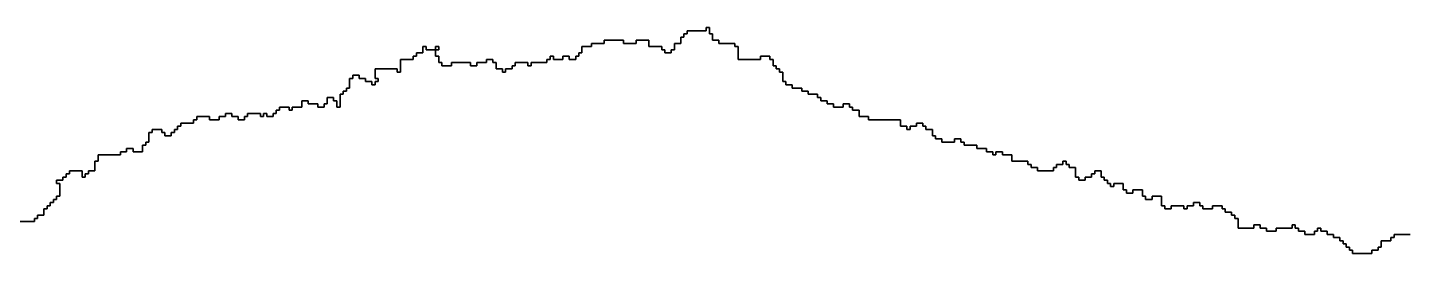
# Model space of a CAD drawing. Header units: inches. Extents: x -98695 to 376223, y 1122520 to 1501782.
# Drawn here: x 334946 to 348294, y 1214227 to 1216417 of the extents above; entities that cross this region are included whole.
import ezdxf

# ---------------------------------------------------------------- set-up
doc = ezdxf.new("R2010")
doc.units = ezdxf.units.IN
doc.header["$MEASUREMENT"] = 0
doc.layers.add('subs1', color=7, linetype='Continuous', true_color=0xc8dcf7)

msp = doc.modelspace()

# ---------------------------------------------------------------- linework, layer by layer
at = {"layer": 'subs1'}
for points in [[(338898, 1216202), (338898, 1216140), (338929, 1216140), (338929, 1216078), (338960, 1216078), (338960, 1216047), (339053, 1216047), (339053, 1216078), (339238, 1216078), (339238, 1216047), (339299, 1216047), (339299, 1216078), (339392, 1216078), (339392, 1216109), (339454, 1216109), (339454, 1216078), (339484, 1216078), (339484, 1216016), (339546, 1216016), (339546, 1215986), (339577, 1215986), (339577, 1216016), (339639, 1216016), (339639, 1216047), (339670, 1216047), (339670, 1216078), (339793, 1216078), (339793, 1216047), (339824, 1216047), (339824, 1216078), (339978, 1216078), (339978, 1216109), (340009, 1216109), (340009, 1216140), (340040, 1216140), (340040, 1216109), (340132, 1216109), (340132, 1216140), (340194, 1216140), (340194, 1216109), (340256, 1216109), (340256, 1216140), (340287, 1216140), (340287, 1216171), (340317, 1216171), (340317, 1216232), (340410, 1216232), (340410, 1216263), (340533, 1216263), (340533, 1216294), (340718, 1216294), (340718, 1216263), (340842, 1216263), (340842, 1216294), (340965, 1216294), (340965, 1216232), (341089, 1216232), (341089, 1216202), (341119, 1216202), (341119, 1216171), (341181, 1216171), (341181, 1216202), (341212, 1216202), (341212, 1216263), (341274, 1216263), (341274, 1216325), (341304, 1216325), (341304, 1216356), (341335, 1216356), (341335, 1216387), (341520, 1216387), (341520, 1216417), (341551, 1216417), (341551, 1216356), (341582, 1216356), (341582, 1216294), (341644, 1216294), (341644, 1216263), (341798, 1216263), (341798, 1216232), (341829, 1216232), (341829, 1216109), (342045, 1216109), (342045, 1216140), (342137, 1216140), (342137, 1216109), (342168, 1216109), (342168, 1216047), (342199, 1216047), (342199, 1216016), (342230, 1216016), (342230, 1215986), (342261, 1215986), (342261, 1215893), (342292, 1215893), (342292, 1215862), (342353, 1215862), (342353, 1215831), (342446, 1215831), (342446, 1215800), (342507, 1215800), (342507, 1215770), (342600, 1215770), (342600, 1215739), (342631, 1215739), (342631, 1215708), (342693, 1215708), (342693, 1215677), (342754, 1215677), (342754, 1215646), (342847, 1215646), (342847, 1215677), (342908, 1215677), (342908, 1215646), (342939, 1215646), (342939, 1215615), (343001, 1215615), (343001, 1215554), (343094, 1215554), (343094, 1215523), (343402, 1215523), (343402, 1215461), (343464, 1215461), (343464, 1215430), (343495, 1215430), (343495, 1215461), (343556, 1215461), (343556, 1215492), (343618, 1215492), (343618, 1215461), (343649, 1215461), (343649, 1215430), (343711, 1215430), (343711, 1215369), (343741, 1215369), (343741, 1215338), (343803, 1215338), (343803, 1215307), (343926, 1215307), (343926, 1215338), (343988, 1215338), (343988, 1215307), (344019, 1215307), (344019, 1215276), (344142, 1215276), (344142, 1215245), (344235, 1215245), (344235, 1215214), (344297, 1215214), (344297, 1215184), (344327, 1215184), (344327, 1215214), (344389, 1215214), (344389, 1215184), (344482, 1215184), (344482, 1215122), (344636, 1215122), (344636, 1215091), (344667, 1215091), (344667, 1215060), (344728, 1215060), (344728, 1215029), (344883, 1215029), (344883, 1215060), (344914, 1215060), (344914, 1215091), (344975, 1215091), (344975, 1215122), (345006, 1215122), (345006, 1215091), (345037, 1215091), (345037, 1215060), (345099, 1215060), (345099, 1214968), (345129, 1214968), (345129, 1214937), (345191, 1214937), (345191, 1214968), (345253, 1214968), (345253, 1214998), (345284, 1214998), (345284, 1215029), (345345, 1215029), (345345, 1214968), (345376, 1214968), (345376, 1214937), (345407, 1214937), (345407, 1214906), (345438, 1214906), (345438, 1214875), (345469, 1214875), (345469, 1214906), (345561, 1214906), (345561, 1214844), (345592, 1214844), (345592, 1214813), (345654, 1214813), (345654, 1214844), (345746, 1214844), (345746, 1214783), (345777, 1214783), (345777, 1214752), (345839, 1214752), (345839, 1214783), (345931, 1214783), (345931, 1214690), (345962, 1214690), (345962, 1214659), (346024, 1214659), (346024, 1214690), (346147, 1214690), (346147, 1214659), (346178, 1214659), (346178, 1214690), (346240, 1214690), (346240, 1214721), (346302, 1214721), (346302, 1214690), (346332, 1214690), (346332, 1214659), (346425, 1214659), (346425, 1214690), (346518, 1214690), (346518, 1214659), (346548, 1214659), (346548, 1214628), (346610, 1214628), (346610, 1214597), (346641, 1214597), (346641, 1214567), (346672, 1214567), (346672, 1214474), (346826, 1214474), (346826, 1214505), (346888, 1214505), (346888, 1214474), (346949, 1214474), (346949, 1214443), (347042, 1214443), (347042, 1214474), (347196, 1214474), (347196, 1214505), (347227, 1214505), (347227, 1214474), (347258, 1214474), (347258, 1214443), (347320, 1214443), (347320, 1214412), (347412, 1214412), (347412, 1214443), (347443, 1214443), (347443, 1214474), (347474, 1214474), (347474, 1214443), (347536, 1214443), (347536, 1214412), (347597, 1214412), (347597, 1214382), (347659, 1214382), (347659, 1214351), (347690, 1214351), (347690, 1214320), (347721, 1214320), (347721, 1214289), (347751, 1214289), (347751, 1214258), (347782, 1214258), (347782, 1214227), (347967, 1214227), (347967, 1214258), (348029, 1214258), (348029, 1214289), (348060, 1214289), (348060, 1214351), (348152, 1214351), (348152, 1214382), (348183, 1214382), (348183, 1214412), (348338, 1214412)], [(334857, 1214536), (335012, 1214536), (335012, 1214567), (335043, 1214567), (335043, 1214597), (335104, 1214597), (335104, 1214659), (335135, 1214659), (335135, 1214690), (335166, 1214690), (335166, 1214721), (335197, 1214721), (335197, 1214752), (335228, 1214752), (335228, 1214783), (335258, 1214783), (335258, 1214906), (335228, 1214906), (335228, 1214937), (335289, 1214937), (335289, 1214968), (335320, 1214968), (335320, 1214998), (335351, 1214998), (335351, 1215029), (335474, 1215029), (335474, 1214968), (335505, 1214968), (335505, 1214998), (335536, 1214998), (335536, 1215029), (335598, 1215029), (335598, 1215122), (335629, 1215122), (335629, 1215184), (335845, 1215184), (335845, 1215214), (335906, 1215214), (335906, 1215245), (335968, 1215245), (335968, 1215214), (336060, 1215214), (336060, 1215276), (336091, 1215276), (336091, 1215307), (336122, 1215307), (336122, 1215399), (336153, 1215399), (336153, 1215430), (336246, 1215430), (336246, 1215399), (336276, 1215399), (336276, 1215369), (336338, 1215369), (336338, 1215399), (336369, 1215399), (336369, 1215430), (336400, 1215430), (336400, 1215461), (336431, 1215461), (336431, 1215492), (336554, 1215492), (336554, 1215523), (336585, 1215523), (336585, 1215554), (336708, 1215554), (336708, 1215523), (336801, 1215523), (336801, 1215554), (336863, 1215554), (336863, 1215585), (336924, 1215585), (336924, 1215554), (336986, 1215554), (336986, 1215523), (337048, 1215523), (337048, 1215554), (337078, 1215554), (337078, 1215585), (337202, 1215585), (337202, 1215554), (337233, 1215554), (337233, 1215585), (337264, 1215585), (337264, 1215554), (337325, 1215554), (337325, 1215585), (337356, 1215585), (337356, 1215615), (337387, 1215615), (337387, 1215646), (337479, 1215646), (337479, 1215615), (337510, 1215615), (337510, 1215646), (337603, 1215646), (337603, 1215708), (337665, 1215708), (337665, 1215677), (337757, 1215677), (337757, 1215646), (337819, 1215646), (337819, 1215677), (337850, 1215677), (337850, 1215739), (337911, 1215739), (337911, 1215708), (337942, 1215708), (337942, 1215646), (337973, 1215646), (337973, 1215770), (338004, 1215770), (338004, 1215800), (338035, 1215800), (338035, 1215831), (338066, 1215831), (338066, 1215924), (338096, 1215924), (338096, 1215955), (338158, 1215955), (338158, 1215924), (338220, 1215924), (338220, 1215893), (338281, 1215893), (338281, 1215862), (338312, 1215862), (338312, 1215893), (338343, 1215893), (338343, 1215924), (338312, 1215924), (338312, 1216016), (338528, 1216016), (338528, 1215986), (338559, 1215986), (338559, 1216109), (338682, 1216109), (338682, 1216140), (338713, 1216140), (338713, 1216171), (338775, 1216171), (338775, 1216232), (338806, 1216232), (338806, 1216202), (338898, 1216202)]]:
    msp.add_lwpolyline(points, dxfattribs=at)
msp.add_lwpolyline([(338898, 1216202), (338898, 1216232), (338929, 1216232), (338929, 1216202)], close=True, dxfattribs=at)
msp.add_polyline3d([(348338, 1214412, 0), (348183, 1214412, 0), (348183, 1214382, 0), (348152, 1214382, 0), (348152, 1214351, 0), (348060, 1214351, 0), (348060, 1214289, 0), (348029, 1214289, 0), (348029, 1214258, 0), (347967, 1214258, 0), (347967, 1214227, 0), (347782, 1214227, 0), (347782, 1214258, 0), (347751, 1214258, 0), (347751, 1214289, 0), (347721, 1214289, 0), (347721, 1214320, 0), (347690, 1214320, 0), (347690, 1214351, 0), (347659, 1214351, 0), (347659, 1214382, 0), (347597, 1214382, 0), (347597, 1214412, 0), (347536, 1214412, 0), (347536, 1214443, 0), (347474, 1214443, 0), (347474, 1214474, 0), (347443, 1214474, 0), (347443, 1214443, 0), (347412, 1214443, 0), (347412, 1214412, 0), (347320, 1214412, 0), (347320, 1214443, 0), (347258, 1214443, 0), (347258, 1214474, 0), (347227, 1214474, 0), (347227, 1214505, 0), (347196, 1214505, 0), (347196, 1214474, 0), (347042, 1214474, 0), (347042, 1214443, 0), (346949, 1214443, 0), (346949, 1214474, 0), (346888, 1214474, 0), (346888, 1214505, 0), (346826, 1214505, 0), (346826, 1214474, 0), (346672, 1214474, 0), (346672, 1214567, 0), (346641, 1214567, 0), (346641, 1214597, 0), (346610, 1214597, 0), (346610, 1214628, 0), (346548, 1214628, 0), (346548, 1214659, 0), (346518, 1214659, 0), (346518, 1214690, 0), (346425, 1214690, 0), (346425, 1214659, 0), (346332, 1214659, 0), (346332, 1214690, 0), (346302, 1214690, 0), (346302, 1214721, 0), (346240, 1214721, 0), (346240, 1214690, 0), (346178, 1214690, 0), (346178, 1214659, 0), (346147, 1214659, 0), (346147, 1214690, 0), (346024, 1214690, 0), (346024, 1214659, 0), (345962, 1214659, 0), (345962, 1214690, 0), (345931, 1214690, 0), (345931, 1214783, 0), (345839, 1214783, 0), (345839, 1214752, 0), (345777, 1214752, 0), (345777, 1214783, 0), (345746, 1214783, 0), (345746, 1214844, 0), (345654, 1214844, 0), (345654, 1214813, 0), (345592, 1214813, 0), (345592, 1214844, 0), (345561, 1214844, 0), (345561, 1214906, 0), (345469, 1214906, 0), (345469, 1214875, 0), (345438, 1214875, 0), (345438, 1214906, 0), (345407, 1214906, 0), (345407, 1214937, 0), (345376, 1214937, 0), (345376, 1214968, 0), (345345, 1214968, 0), (345345, 1215029, 0), (345284, 1215029, 0), (345284, 1214998, 0), (345253, 1214998, 0), (345253, 1214968, 0), (345191, 1214968, 0), (345191, 1214937, 0), (345129, 1214937, 0), (345129, 1214968, 0), (345099, 1214968, 0), (345099, 1215060, 0), (345037, 1215060, 0), (345037, 1215091, 0), (345006, 1215091, 0), (345006, 1215122, 0), (344975, 1215122, 0), (344975, 1215091, 0), (344914, 1215091, 0), (344914, 1215060, 0), (344883, 1215060, 0), (344883, 1215029, 0), (344728, 1215029, 0), (344728, 1215060, 0), (344667, 1215060, 0), (344667, 1215091, 0), (344636, 1215091, 0), (344636, 1215122, 0), (344482, 1215122, 0), (344482, 1215184, 0), (344389, 1215184, 0), (344389, 1215214, 0), (344327, 1215214, 0), (344327, 1215184, 0), (344297, 1215184, 0), (344297, 1215214, 0), (344235, 1215214, 0), (344235, 1215245, 0), (344142, 1215245, 0), (344142, 1215276, 0), (344019, 1215276, 0), (344019, 1215307, 0), (343988, 1215307, 0), (343988, 1215338, 0), (343926, 1215338, 0), (343926, 1215307, 0), (343803, 1215307, 0), (343803, 1215338, 0), (343741, 1215338, 0), (343741, 1215369, 0), (343711, 1215369, 0), (343711, 1215430, 0), (343649, 1215430, 0), (343649, 1215461, 0), (343618, 1215461, 0), (343618, 1215492, 0), (343556, 1215492, 0), (343556, 1215461, 0), (343495, 1215461, 0), (343495, 1215430, 0), (343464, 1215430, 0), (343464, 1215461, 0), (343402, 1215461, 0), (343402, 1215523, 0), (343094, 1215523, 0), (343094, 1215554, 0), (343001, 1215554, 0), (343001, 1215615, 0), (342939, 1215615, 0), (342939, 1215646, 0), (342908, 1215646, 0), (342908, 1215677, 0), (342847, 1215677, 0), (342847, 1215646, 0), (342754, 1215646, 0), (342754, 1215677, 0), (342693, 1215677, 0), (342693, 1215708, 0), (342631, 1215708, 0), (342631, 1215739, 0), (342600, 1215739, 0), (342600, 1215770, 0), (342507, 1215770, 0), (342507, 1215800, 0), (342446, 1215800, 0), (342446, 1215831, 0), (342353, 1215831, 0), (342353, 1215862, 0), (342292, 1215862, 0), (342292, 1215893, 0), (342261, 1215893, 0), (342261, 1215986, 0), (342230, 1215986, 0), (342230, 1216016, 0), (342199, 1216016, 0), (342199, 1216047, 0), (342168, 1216047, 0), (342168, 1216109, 0), (342137, 1216109, 0), (342137, 1216140, 0), (342045, 1216140, 0), (342045, 1216109, 0), (341829, 1216109, 0), (341829, 1216232, 0), (341798, 1216232, 0), (341798, 1216263, 0), (341644, 1216263, 0), (341644, 1216294, 0), (341582, 1216294, 0), (341582, 1216356, 0), (341551, 1216356, 0), (341551, 1216417, 0), (341520, 1216417, 0), (341520, 1216387, 0), (341335, 1216387, 0), (341335, 1216356, 0), (341304, 1216356, 0), (341304, 1216325, 0), (341274, 1216325, 0), (341274, 1216263, 0), (341212, 1216263, 0), (341212, 1216202, 0), (341181, 1216202, 0), (341181, 1216171, 0), (341119, 1216171, 0), (341119, 1216202, 0), (341089, 1216202, 0), (341089, 1216232, 0), (340965, 1216232, 0), (340965, 1216294, 0), (340842, 1216294, 0), (340842, 1216263, 0), (340718, 1216263, 0), (340718, 1216294, 0), (340533, 1216294, 0), (340533, 1216263, 0), (340410, 1216263, 0), (340410, 1216232, 0), (340317, 1216232, 0), (340317, 1216171, 0), (340287, 1216171, 0), (340287, 1216140, 0), (340256, 1216140, 0), (340256, 1216109, 0), (340194, 1216109, 0), (340194, 1216140, 0), (340132, 1216140, 0), (340132, 1216109, 0), (340040, 1216109, 0), (340040, 1216140, 0), (340009, 1216140, 0), (340009, 1216109, 0), (339978, 1216109, 0), (339978, 1216078, 0), (339824, 1216078, 0), (339824, 1216047, 0), (339793, 1216047, 0), (339793, 1216078, 0), (339670, 1216078, 0), (339670, 1216047, 0), (339639, 1216047, 0), (339639, 1216016, 0), (339577, 1216016, 0), (339577, 1215986, 0), (339546, 1215986, 0), (339546, 1216016, 0), (339484, 1216016, 0), (339484, 1216078, 0), (339454, 1216078, 0), (339454, 1216109, 0), (339392, 1216109, 0), (339392, 1216078, 0), (339299, 1216078, 0), (339299, 1216047, 0), (339238, 1216047, 0), (339238, 1216078, 0), (339053, 1216078, 0), (339053, 1216047, 0), (338960, 1216047, 0), (338960, 1216078, 0), (338929, 1216078, 0), (338929, 1216140, 0), (338898, 1216140, 0), (338898, 1216202, 0), (338929, 1216202, 0), (338929, 1216232, 0), (338898, 1216232, 0), (338898, 1216202, 0), (338806, 1216202, 0), (338806, 1216232, 0), (338775, 1216232, 0), (338775, 1216171, 0), (338713, 1216171, 0), (338713, 1216140, 0), (338682, 1216140, 0), (338682, 1216109, 0), (338559, 1216109, 0), (338559, 1215986, 0), (338528, 1215986, 0), (338528, 1216016, 0), (338312, 1216016, 0), (338312, 1215924, 0), (338343, 1215924, 0), (338343, 1215893, 0), (338312, 1215893, 0), (338312, 1215862, 0), (338281, 1215862, 0), (338281, 1215893, 0), (338220, 1215893, 0), (338220, 1215924, 0), (338158, 1215924, 0), (338158, 1215955, 0), (338096, 1215955, 0), (338096, 1215924, 0), (338066, 1215924, 0), (338066, 1215831, 0), (338035, 1215831, 0), (338035, 1215800, 0), (338004, 1215800, 0), (338004, 1215770, 0), (337973, 1215770, 0), (337973, 1215646, 0), (337942, 1215646, 0), (337942, 1215708, 0), (337911, 1215708, 0), (337911, 1215739, 0), (337850, 1215739, 0), (337850, 1215677, 0), (337819, 1215677, 0), (337819, 1215646, 0), (337757, 1215646, 0), (337757, 1215677, 0), (337665, 1215677, 0), (337665, 1215708, 0), (337603, 1215708, 0), (337603, 1215646, 0), (337510, 1215646, 0), (337510, 1215615, 0), (337479, 1215615, 0), (337479, 1215646, 0), (337387, 1215646, 0), (337387, 1215615, 0), (337356, 1215615, 0), (337356, 1215585, 0), (337325, 1215585, 0), (337325, 1215554, 0), (337264, 1215554, 0), (337264, 1215585, 0), (337233, 1215585, 0), (337233, 1215554, 0), (337202, 1215554, 0), (337202, 1215585, 0), (337078, 1215585, 0), (337078, 1215554, 0), (337048, 1215554, 0), (337048, 1215523, 0), (336986, 1215523, 0), (336986, 1215554, 0), (336924, 1215554, 0), (336924, 1215585, 0), (336863, 1215585, 0), (336863, 1215554, 0), (336801, 1215554, 0), (336801, 1215523, 0), (336708, 1215523, 0), (336708, 1215554, 0), (336585, 1215554, 0), (336585, 1215523, 0), (336554, 1215523, 0), (336554, 1215492, 0), (336431, 1215492, 0), (336431, 1215461, 0), (336400, 1215461, 0), (336400, 1215430, 0), (336369, 1215430, 0), (336369, 1215399, 0), (336338, 1215399, 0), (336338, 1215369, 0), (336276, 1215369, 0), (336276, 1215399, 0), (336246, 1215399, 0), (336246, 1215430, 0), (336153, 1215430, 0), (336153, 1215399, 0), (336122, 1215399, 0), (336122, 1215307, 0), (336091, 1215307, 0), (336091, 1215276, 0), (336060, 1215276, 0), (336060, 1215214, 0), (335968, 1215214, 0), (335968, 1215245, 0), (335906, 1215245, 0), (335906, 1215214, 0), (335845, 1215214, 0), (335845, 1215184, 0), (335629, 1215184, 0), (335629, 1215122, 0), (335598, 1215122, 0), (335598, 1215029, 0), (335536, 1215029, 0), (335536, 1214998, 0), (335505, 1214998, 0), (335505, 1214968, 0), (335474, 1214968, 0), (335474, 1215029, 0), (335351, 1215029, 0), (335351, 1214998, 0), (335320, 1214998, 0), (335320, 1214968, 0), (335289, 1214968, 0), (335289, 1214937, 0), (335228, 1214937, 0), (335228, 1214906, 0), (335258, 1214906, 0), (335258, 1214783, 0), (335228, 1214783, 0), (335228, 1214752, 0), (335197, 1214752, 0), (335197, 1214721, 0), (335166, 1214721, 0), (335166, 1214690, 0), (335135, 1214690, 0), (335135, 1214659, 0), (335104, 1214659, 0), (335104, 1214597, 0), (335043, 1214597, 0), (335043, 1214567, 0), (335012, 1214567, 0), (335012, 1214536, 0), (334857, 1214536, 0)], dxfattribs=at)

doc.saveas('drawing.dxf')
